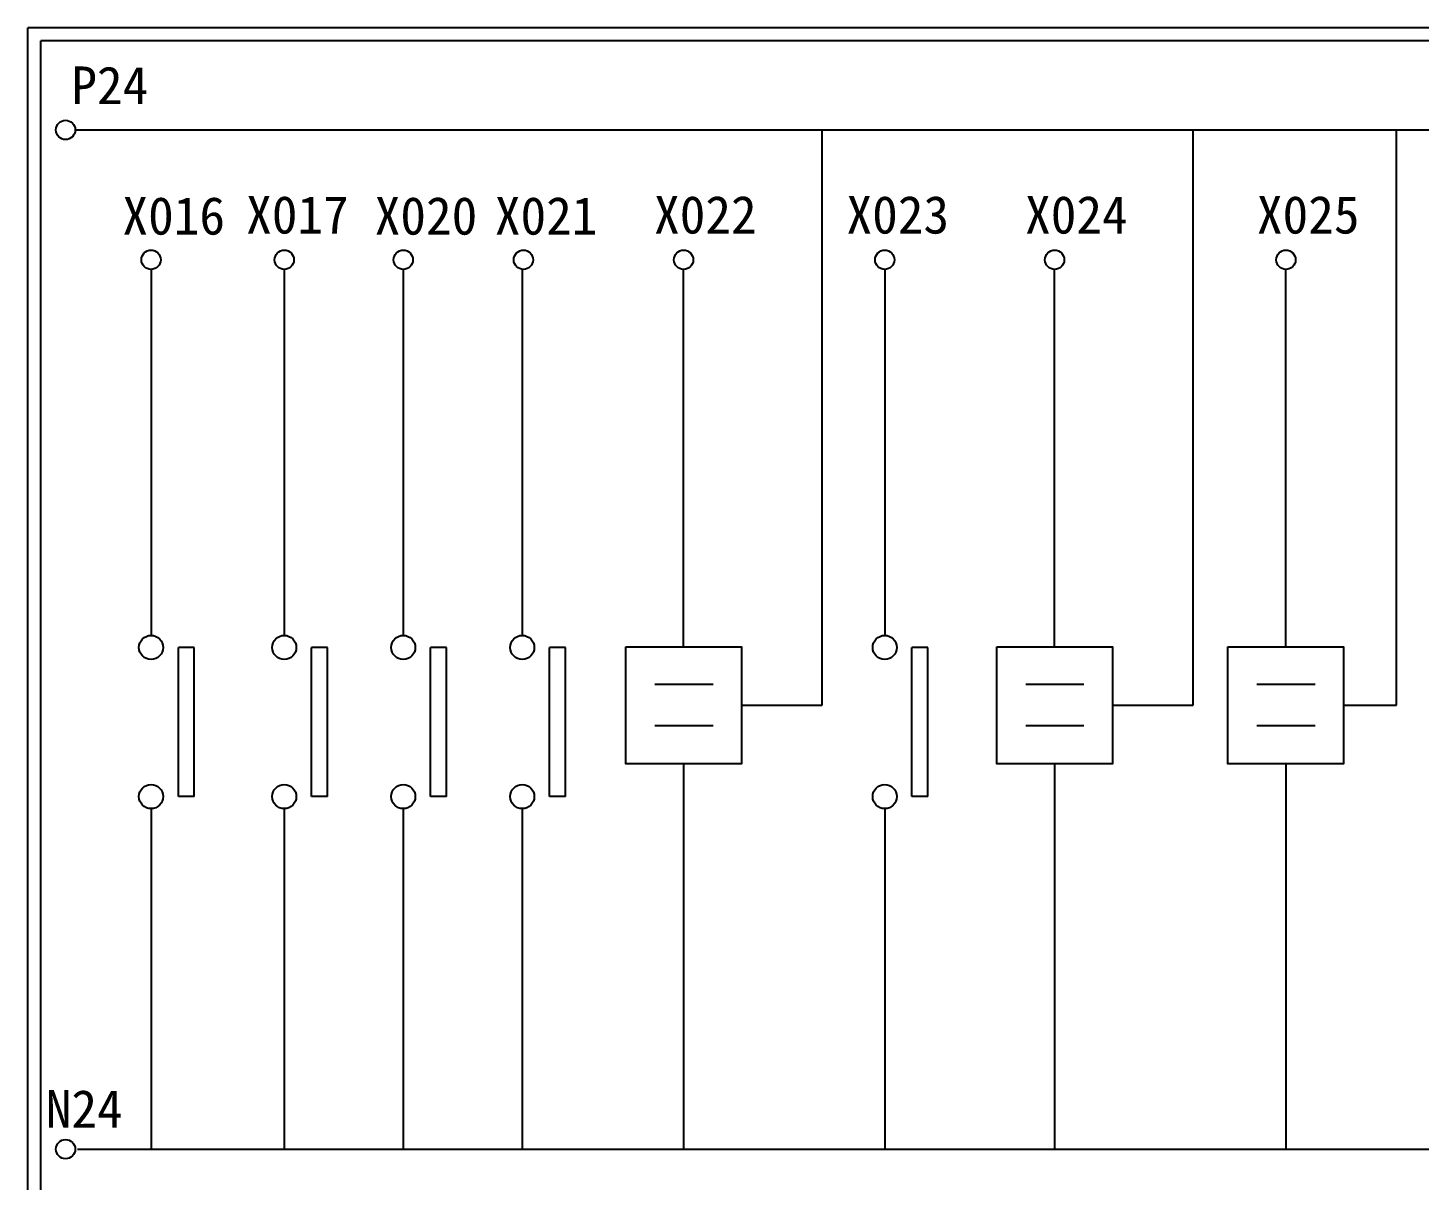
# Model space of a CAD drawing. Extents: x 275 to 562, y 265 to 469.
# Drawn here: x 274.9 to 407.7, y 358.9 to 468.9 of the extents above; entities that cross this region are included whole.
import ezdxf

# ---------------------------------------------------------------- set-up
doc = ezdxf.new("R2010")
doc.units = 0
doc.layers.get('0').update_dxf_attribs({"linetype": 'CONTINUOUS'})
doc.layers.add('圖框層', color=7, linetype='CONTINUOUS')
doc.layers.add('標尺寸層', color=3, linetype='CONTINUOUS')
doc.styles.add('STSL', font='kaiu.ttf')

msp = doc.modelspace()

# ---------------------------------------------------------------- linework, layer by layer
for p, q in [((350.73, 404.26), (350.73, 459.17)), ((386.14, 404.26), (386.14, 459.17)), ((405.57, 404.26), (405.57, 459.17)), ((337.5, 409.84), (337.5, 445.86)), ((372.92, 409.84), (372.92, 445.86)), ((394.99, 409.84), (394.99, 445.86)), ((290.77, 409.78), (289.27, 409.78)), ((303.49, 409.78), (301.99, 409.78)), ((314.85, 409.78), (313.34, 409.78)), ((326.21, 409.78), (324.7, 409.78)), ((360.81, 409.78), (359.3, 409.78)), ((343.02, 404.26), (350.73, 404.26)), ((378.43, 404.26), (386.14, 404.26)), ((400.5, 404.26), (405.57, 404.26)), ((337.5, 398.68), (337.5, 361.9)), ((372.92, 398.68), (372.92, 361.9)), ((394.99, 398.68), (394.99, 361.9)), ((290.77, 395.55), (289.27, 395.55)), ((303.49, 395.55), (301.99, 395.55)), ((314.85, 395.55), (313.34, 395.55)), ((326.21, 395.55), (324.7, 395.55)), ((360.81, 395.55), (359.3, 395.55))]:
    msp.add_line(p, q)
for points in [[(331.99, 409.84), (343.02, 409.84), (343.02, 398.68), (331.99, 398.68)], [(367.4, 409.84), (378.43, 409.84), (378.43, 398.68), (367.4, 398.68)], [(389.47, 409.84), (400.5, 409.84), (400.5, 398.68), (389.47, 398.68)]]:
    msp.add_lwpolyline(points, close=True)
at = {"layer": '圖框層', "color": 7}
for p, q in [((561.9, 468.91), (274.9, 468.91)), ((274.9, 264.95), (274.9, 468.91)), ((560.65, 467.66), (276.15, 467.66)), ((276.15, 266.2), (276.15, 467.66))]:
    msp.add_line(p, q, dxfattribs=at)
at = {"layer": '標尺寸層', "color": 7}
for p, q in [((279.42, 459.17), (557.02, 459.17)), ((286.66, 445.86), (286.66, 410.93)), ((299.38, 445.86), (299.38, 410.93)), ((310.74, 445.86), (310.74, 410.93)), ((322.1, 445.86), (322.1, 410.93)), ((356.7, 445.86), (356.7, 410.93)), ((289.27, 395.55), (289.27, 409.78)), ((290.77, 395.55), (290.77, 409.78)), ((301.99, 395.55), (301.99, 409.78)), ((303.49, 395.55), (303.49, 409.78)), ((313.34, 395.55), (313.34, 409.78)), ((314.85, 395.55), (314.85, 409.78)), ((324.7, 395.55), (324.7, 409.78)), ((326.21, 395.55), (326.21, 409.78)), ((359.3, 395.55), (359.3, 409.78)), ((360.81, 395.55), (360.81, 409.78)), ((334.74, 406.29), (340.31, 406.29)), ((370.16, 406.29), (375.72, 406.29)), ((392.23, 406.29), (397.79, 406.29)), ((334.74, 402.32), (340.31, 402.32)), ((370.16, 402.32), (375.72, 402.32)), ((392.23, 402.32), (397.79, 402.32)), ((286.66, 394.41), (286.66, 361.9)), ((286.66, 394.4), (286.66, 361.9)), ((299.38, 394.41), (299.38, 361.9)), ((299.38, 394.4), (299.38, 361.9)), ((310.74, 394.41), (310.74, 361.9)), ((310.74, 394.4), (310.74, 361.9)), ((322.1, 394.41), (322.1, 361.9)), ((322.1, 394.4), (322.1, 361.9)), ((337.5, 394.41), (337.5, 361.9)), ((337.5, 394.4), (337.5, 361.9)), ((356.7, 394.41), (356.7, 361.9)), ((356.7, 394.4), (356.7, 361.9)), ((372.92, 394.41), (372.92, 361.9)), ((372.92, 394.4), (372.92, 361.9)), ((279.63, 361.9), (557.5, 361.9))]:
    msp.add_line(p, q, dxfattribs=at)
for centre, radius in [((278.5, 459.17), 0.92), ((286.66, 446.78), 0.92), ((286.66, 446.78), 0.92), ((299.38, 446.78), 0.92), ((310.74, 446.78), 0.92), ((310.74, 446.78), 0.92), ((322.21, 446.78), 0.92), ((337.5, 446.78), 0.92), ((356.7, 446.78), 0.92), ((372.92, 446.78), 0.92), ((395, 446.78), 0.92), ((395, 446.78), 0.92), ((286.66, 409.78), 1.15), ((299.38, 409.78), 1.15), ((310.74, 409.78), 1.15), ((322.1, 409.78), 1.15), ((356.7, 409.78), 1.15), ((286.66, 395.55), 1.15), ((299.38, 395.55), 1.15), ((310.74, 395.55), 1.15), ((322.1, 395.55), 1.15), ((356.7, 395.55), 1.15), ((278.5, 361.9), 0.92)]:
    msp.add_circle(centre, radius, dxfattribs=at)

# ---------------------------------------------------------------- texts
at = {"layer": '圖框層', "color": 4, "style": 'STSL'}
for s, p in [('P24', (279.05, 461.63)), ('X016', (283.93, 449.18)), ('X017', (295.74, 449.28)), ('X020', (308.01, 449.18)), ('X021', (319.48, 449.18)), ('X022', (334.68, 449.28)), ('X023', (353.05, 449.28)), ('X024', (370.1, 449.28)), ('X025', (392.23, 449.28)), ('N24', (276.61, 363.95))]:
    msp.add_text(s, height=3.6, dxfattribs=at).set_placement(p)

doc.saveas('drawing.dxf')
